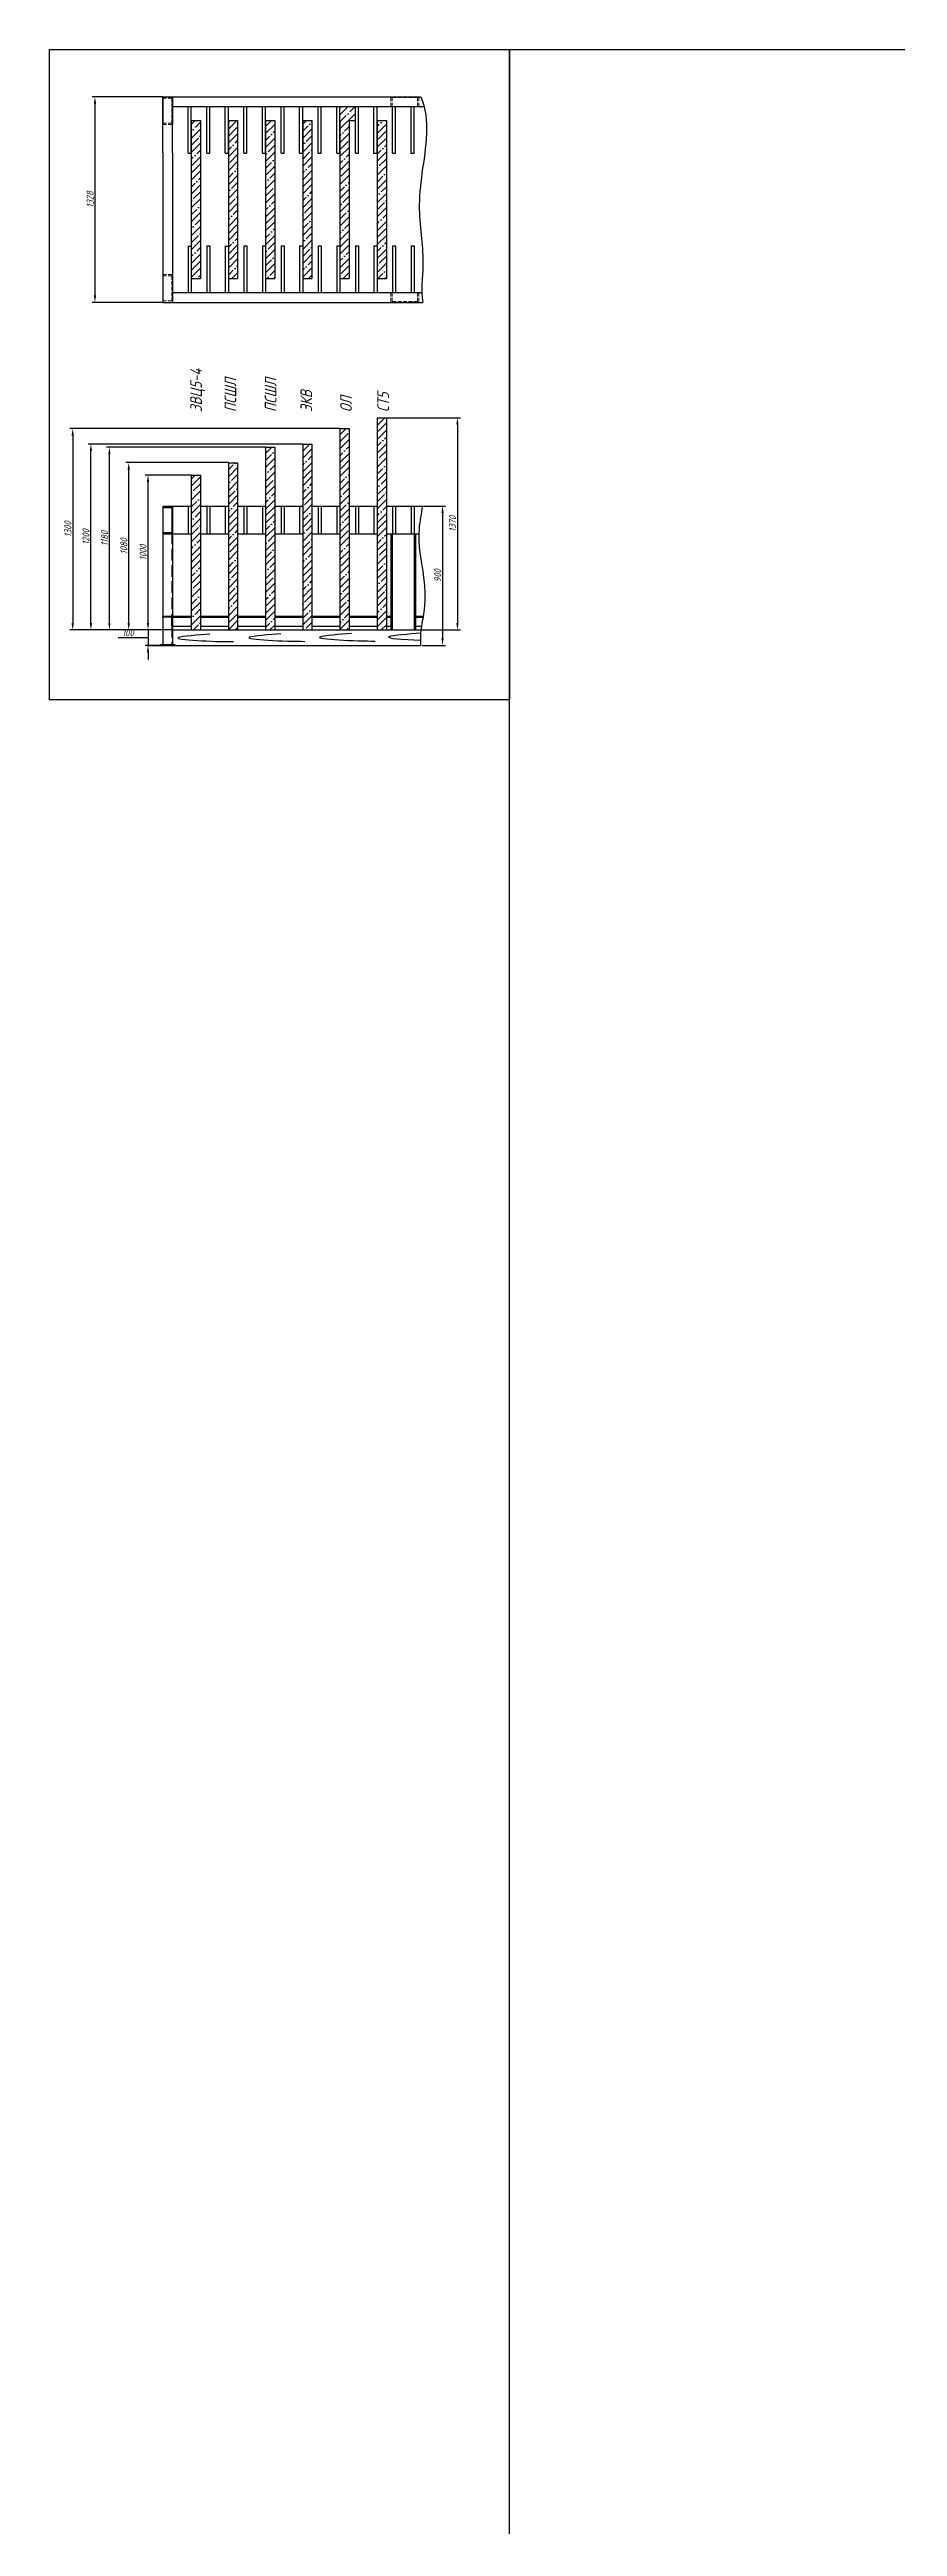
# Model space of a CAD drawing. Header units: millimetres. Extents: x -80926 to 207199, y -554506 to -32322.
# Drawn here: x -51678 to -46203, y -122489 to -106495 of the extents above; entities that cross this region are included whole.
import ezdxf

# ---------------------------------------------------------------- set-up
doc = ezdxf.new("R2010")
doc.units = ezdxf.units.MM
doc.linetypes.add('GOST2.303 4', pattern=[7, 5, -2, 0])
doc.layers.add('Hidden', color=50, linetype='GOST2.303 4', lineweight=15)
doc.styles.add('GOST 2.304', font='CS_Gost2304.shx', dxfattribs={"oblique": 15})
doc.dimstyles.new('GOST', dxfattribs={"dimscale": 0, "dimtxt": 3, "dimasz": 3, "dimexe": 1.25, "dimexo": 0, "dimtad": 1, "dimtoh": 1, "dimdec": 3, "dimtxsty": 'GOST 2.304', "dimcen": 5, "dimadec": 3, "dimazin": 2, "dimtfac": 0.75, "dimtdec": 4, "dimtmove": 1, "dimatfit": 3, "dimfxl": 0, "dimtolj": 1, "dimarcsym": 0})

# ---------------------------------------------------------------- blocks, each defined once
blk = doc.blocks.new('*D93')
at = {"color": 0, "lineweight": -2}
for p, q in [((-49272, -109443), (-49122, -109443)), ((-49140, -109488), (-49140, -110298)), ((-49272, -110343), (-49122, -110343))]:
    blk.add_line(p, q, dxfattribs=at)
at = {"color": 0}
for points in [[(-49148, -109488), (-49133, -109488), (-49140, -109443)], [(-49148, -110298), (-49133, -110298), (-49140, -110343)]]:
    blk.add_solid(points, dxfattribs=at)
at = {"layer": 'Defpoints', "color": 0}
for p in [(-49272, -109443), (-49272, -110343), (-49140, -110343)]:
    blk.add_point(p, dxfattribs=at)
at = {"color": 0, "insert": (-49172, -109893), "char_height": 45, "attachment_point": 5, "rotation": 90, "style": 'GOST 2.304'}
blk.add_mtext('\\A1;900', dxfattribs=at)
blk = doc.blocks.new('*D94')
at = {"color": 0, "lineweight": -2, "ltscale": 15}
for p, q in [((-50763, -109243), (-51061, -109243)), ((-51042, -110198), (-51042, -109288)), ((-50883, -110243), (-51061, -110243))]:
    blk.add_line(p, q, dxfattribs=at)
at = {"color": 0, "ltscale": 15}
for points in [[(-51050, -109288), (-51035, -109288), (-51042, -109243)], [(-51050, -110198), (-51035, -110198), (-51042, -110243)]]:
    blk.add_solid(points, dxfattribs=at)
at = {"layer": 'Defpoints', "color": 0, "ltscale": 15}
for p in [(-51042, -109243), (-50763, -109243), (-50883, -110243)]:
    blk.add_point(p, dxfattribs=at)
at = {"color": 0, "ltscale": 15, "insert": (-51074, -109743), "char_height": 45, "attachment_point": 5, "rotation": 90, "style": 'GOST 2.304'}
blk.add_mtext('\\A1;1000', dxfattribs=at)
blk = doc.blocks.new('*D95')
at = {"color": 0, "lineweight": -2, "ltscale": 15}
for p, q in [((-51042, -110198), (-51042, -110153)), ((-51111, -110293), (-51234, -110293)), ((-51042, -110293), (-51111, -110293)), ((-50947, -110243), (-51061, -110243)), ((-50962, -110343), (-51061, -110343)), ((-51042, -110243), (-51042, -110343)), ((-51042, -110243), (-51042, -110343)), ((-51042, -110388), (-51042, -110433))]:
    blk.add_line(p, q, dxfattribs=at)
at = {"color": 0, "ltscale": 15}
for points in [[(-51050, -110198), (-51035, -110198), (-51042, -110243)], [(-51050, -110388), (-51035, -110388), (-51042, -110343)]]:
    blk.add_solid(points, dxfattribs=at)
at = {"layer": 'Defpoints', "color": 0, "ltscale": 15}
for p in [(-51042, -110343), (-50962, -110343), (-50947, -110243)]:
    blk.add_point(p, dxfattribs=at)
at = {"color": 0, "ltscale": 15, "insert": (-51172, -110261), "char_height": 45, "attachment_point": 5, "style": 'GOST 2.304'}
blk.add_mtext('\\A1;100', dxfattribs=at)
blk = doc.blocks.new('*D96')
at = {"color": 0, "lineweight": -2, "ltscale": 15}
for p, q in [((-50523, -109163), (-51185, -109163)), ((-51167, -109208), (-51167, -110198)), ((-50947, -110243), (-51185, -110243))]:
    blk.add_line(p, q, dxfattribs=at)
at = {"color": 0, "ltscale": 15}
for points in [[(-51174, -109208), (-51159, -109208), (-51167, -109163)], [(-51174, -110198), (-51159, -110198), (-51167, -110243)]]:
    blk.add_solid(points, dxfattribs=at)
at = {"layer": 'Defpoints', "color": 0, "ltscale": 15}
for p in [(-50523, -109163), (-51167, -110243), (-50947, -110243)]:
    blk.add_point(p, dxfattribs=at)
at = {"color": 0, "ltscale": 15, "insert": (-51198, -109703), "char_height": 45, "attachment_point": 5, "rotation": 90, "style": 'GOST 2.304'}
blk.add_mtext('\\A1;1080', dxfattribs=at)
blk = doc.blocks.new('*D97')
at = {"color": 0, "lineweight": -2, "ltscale": 15}
for p, q in [((-50283, -109063), (-51310, -109063)), ((-51291, -110198), (-51291, -109108)), ((-50947, -110243), (-51310, -110243))]:
    blk.add_line(p, q, dxfattribs=at)
at = {"color": 0, "ltscale": 15}
for points in [[(-51299, -109108), (-51284, -109108), (-51291, -109063)], [(-51299, -110198), (-51284, -110198), (-51291, -110243)]]:
    blk.add_solid(points, dxfattribs=at)
at = {"layer": 'Defpoints', "color": 0, "ltscale": 15}
for p in [(-51291, -109063), (-50283, -109063), (-50947, -110243)]:
    blk.add_point(p, dxfattribs=at)
at = {"color": 0, "ltscale": 15, "insert": (-51323, -109653), "char_height": 45, "attachment_point": 5, "rotation": 90, "style": 'GOST 2.304'}
blk.add_mtext('\\A1;1180', dxfattribs=at)
blk = doc.blocks.new('*D98')
at = {"color": 0, "lineweight": -2, "ltscale": 15}
for p, q in [((-50043, -109043), (-51429, -109043)), ((-51411, -110198), (-51411, -109088)), ((-51042, -110243), (-51429, -110243))]:
    blk.add_line(p, q, dxfattribs=at)
at = {"color": 0, "ltscale": 15}
for points in [[(-51418, -109088), (-51403, -109088), (-51411, -109043)], [(-51418, -110198), (-51403, -110198), (-51411, -110243)]]:
    blk.add_solid(points, dxfattribs=at)
at = {"layer": 'Defpoints', "color": 0, "ltscale": 15}
for p in [(-51411, -109043), (-50043, -109043), (-51042, -110243)]:
    blk.add_point(p, dxfattribs=at)
at = {"color": 0, "ltscale": 15, "insert": (-51443, -109643), "char_height": 45, "attachment_point": 5, "rotation": 90, "style": 'GOST 2.304'}
blk.add_mtext('\\A1;1200', dxfattribs=at)
blk = doc.blocks.new('*D99')
at = {"color": 0, "lineweight": -2, "ltscale": 15}
for p, q in [((-49803, -108943), (-51547, -108943)), ((-51528, -108988), (-51528, -110198)), ((-50947, -110243), (-51547, -110243))]:
    blk.add_line(p, q, dxfattribs=at)
at = {"color": 0, "ltscale": 15}
for points in [[(-51536, -108988), (-51521, -108988), (-51528, -108943)], [(-51536, -110198), (-51521, -110198), (-51528, -110243)]]:
    blk.add_solid(points, dxfattribs=at)
at = {"layer": 'Defpoints', "color": 0, "ltscale": 15}
for p in [(-49803, -108943), (-51528, -110243), (-50947, -110243)]:
    blk.add_point(p, dxfattribs=at)
at = {"color": 0, "ltscale": 15, "insert": (-51560, -109593), "char_height": 45, "attachment_point": 5, "rotation": 90, "style": 'GOST 2.304'}
blk.add_mtext('\\A1;1300', dxfattribs=at)
blk = doc.blocks.new('*D100')
at = {"color": 0, "lineweight": -2, "ltscale": 15}
for p, q in [((-49503, -108873), (-49025, -108873)), ((-49044, -108918), (-49044, -110198)), ((-49281, -110243), (-49025, -110243))]:
    blk.add_line(p, q, dxfattribs=at)
at = {"color": 0, "ltscale": 15}
for points in [[(-49052, -108918), (-49037, -108918), (-49044, -108873)], [(-49052, -110198), (-49037, -110198), (-49044, -110243)]]:
    blk.add_solid(points, dxfattribs=at)
at = {"layer": 'Defpoints', "color": 0, "ltscale": 15}
for p in [(-49503, -108873), (-49281, -110243), (-49044, -110243)]:
    blk.add_point(p, dxfattribs=at)
at = {"color": 0, "ltscale": 15, "insert": (-49076, -109558), "char_height": 45, "attachment_point": 5, "rotation": 90, "style": 'GOST 2.304'}
blk.add_mtext('\\A1;1370', dxfattribs=at)
blk = doc.blocks.new('*D101')
at = {"color": 0, "lineweight": -2, "ltscale": 15}
for p, q in [((-50947, -106800), (-51403, -106800)), ((-51385, -106845), (-51385, -108083)), ((-50947, -108128), (-51403, -108128))]:
    blk.add_line(p, q, dxfattribs=at)
at = {"color": 0, "ltscale": 15}
for points in [[(-51392, -106845), (-51377, -106845), (-51385, -106800)], [(-51392, -108083), (-51377, -108083), (-51385, -108128)]]:
    blk.add_solid(points, dxfattribs=at)
at = {"layer": 'Defpoints', "color": 0, "ltscale": 15}
for p in [(-50947, -106800), (-51385, -108128), (-50947, -108128)]:
    blk.add_point(p, dxfattribs=at)
at = {"color": 0, "ltscale": 15, "insert": (-51416, -107464), "char_height": 45, "attachment_point": 5, "rotation": 90, "style": 'GOST 2.304'}
blk.add_mtext('\\A1;1328', dxfattribs=at)

msp = doc.modelspace()

# ---------------------------------------------------------------- hatches: boundary and pattern name
at = {"ltscale": 15}
h = msp.add_hatch(dxfattribs=at)
h.set_pattern_fill('ANSI35', color=256, scale=10, style=0)
h.paths.add_polyline_path([(-50703.2863, -106954.0821), (-50763.2863, -106954.0821), (-50763.2863, -107954.0821), (-50763.2863, -107974.0821), (-50703.2863, -107974.0821)])
h.paths.add_polyline_path([(-50223.2863, -106954.0821), (-50283.2863, -106954.0821), (-50283.2863, -107954.0821), (-50283.2863, -107974.0821), (-50223.2863, -107974.0821)])
h.paths.add_polyline_path([(-49983.2863, -106954.0821), (-50043.2863, -106954.0821), (-50043.2863, -107954.0821), (-50043.2863, -107974.0821), (-49983.2863, -107974.0821)])
h.paths.add_polyline_path([(-49743.2863, -106954.0821), (-49703.2863, -106954.0821), (-49703.2863, -106864.0821), (-49803.2863, -106864.0821), (-49803.2863, -107165.2882), (-49803.2863, -107954.0821), (-49803.2863, -107974.0821), (-49743.2863, -107974.0821)])
h.paths.add_polyline_path([(-49503.2863, -106954.0821), (-49563.2863, -106954.0821), (-49563.2863, -107954.0821), (-49563.2863, -107974.0821), (-49503.2863, -107974.0821)])
h.paths.add_polyline_path([(-50463.2863, -109163.1809), (-50523.2863, -109163.1809), (-50523.2863, -110243.1809), (-50463.2863, -110243.1809)])
h.paths.add_polyline_path([(-50223.2863, -109063.1809), (-50283.2863, -109063.1809), (-50283.2863, -110243.1809), (-50223.2863, -110243.1809)])
h.paths.add_polyline_path([(-49983.2863, -109043.1809), (-50043.2863, -109043.1809), (-50043.2863, -110243.1809), (-49983.2863, -110243.1809)])
h.paths.add_polyline_path([(-49743.2863, -108943.1809), (-49803.2863, -108943.1809), (-49803.2863, -110243.1809), (-49743.2863, -110243.1809)])
h.paths.add_polyline_path([(-49503.2863, -108873.1809), (-49563.2863, -108873.1809), (-49563.2863, -110243.1809), (-49503.2863, -110243.1809)])
h.paths.add_polyline_path([(-50703.2863, -109243.1809), (-50763.2863, -109243.1809), (-50763.2863, -110243.1809), (-50703.2863, -110243.1809)])
h.paths.add_polyline_path([(-50463.2863, -106954.0821), (-50523.2863, -106954.0821), (-50523.2863, -107974.0821), (-50463.2863, -107974.0821)])
h = msp.add_hatch(dxfattribs=at)
h.set_pattern_fill('ANSI31', color=256, scale=3, style=0)
h.set_pattern_definition([(45, (19496.159, 10667.958), (-6.7351921, 6.7351921), [])])
h.paths.add_polyline_path([(-50883.2863, -109623.1809), (-50883.2863, -109443.1809), (-50947.2863, -109443.1809), (-50947.2863, -109452.1809), (-50889.2863, -109452.1809), (-50889.2863, -109614.1809), (-50947.2863, -109614.1809), (-50947.2863, -109623.1809)])
h = msp.add_hatch(dxfattribs=at)
h.set_pattern_fill('ANSI31', color=256, scale=3, angle=90, style=0)
h.set_pattern_definition([(135, (19496.159, 10667.958), (-6.7351921, -6.7351921), [])])
h.paths.add_polyline_path([(-50946.2863, -110154.1809), (-50946.2863, -110160.1809), (-50889.2863, -110160.1809), (-50889.2863, -110217.1809), (-50883.2863, -110217.1809), (-50883.2863, -110174.1809), (-50883.2863, -110154.1809)])

# ---------------------------------------------------------------- linework, layer by layer
for p, q in [((-48707.861, -106495.4612), (5892.139, -106495.4612)), ((-48707.861, -145105.4612), (-48707.861, -106495.4612)), ((-50947.2863, -106800.0821), (-49280.0514, -106800.0821)), ((-50947.2863, -107163.479), (-50947.2863, -106800.0821)), ((-50947.2863, -106800.0821), (-50883.2863, -106800.0821)), ((-50947.2863, -106800.0821), (-50947.2863, -106980.0821)), ((-50883.2863, -107163.479), (-50883.2863, -106800.0821)), ((-50883.2863, -106800.0821), (-50883.2863, -106980.0821)), ((-49474.0998, -106800.0821), (-49294.0998, -106800.0821)), ((-50883.2863, -106864.0821), (-49260.9714, -106864.0821)), ((-50783.2863, -107164.6851), (-50783.2863, -106864.6851)), ((-50763.2863, -107164.6851), (-50763.2863, -106864.6851)), ((-50763.2863, -106954.0821), (-50703.2863, -106954.0821)), ((-50763.2863, -106954.0821), (-50763.2863, -107954.0821)), ((-50703.2863, -106954.0821), (-50703.2863, -107974.0821)), ((-50663.2863, -107165.2882), (-50663.2863, -106865.2882)), ((-50643.2863, -107165.2882), (-50643.2863, -106865.2882)), ((-50543.2863, -107164.6851), (-50543.2863, -106864.6851)), ((-50523.2863, -107164.6851), (-50523.2863, -106864.6851)), ((-50523.2863, -106954.0821), (-50523.2863, -107954.0821)), ((-50523.2863, -106954.0821), (-50463.2863, -106954.0821)), ((-50463.2863, -106954.0821), (-50463.2863, -107974.0821)), ((-50423.2863, -107165.2882), (-50423.2863, -106865.2882)), ((-50403.2863, -107165.2882), (-50403.2863, -106865.2882)), ((-50303.2863, -107165.2882), (-50303.2863, -106865.2882)), ((-50283.2863, -107165.2882), (-50283.2863, -106865.2882)), ((-50283.2863, -106954.0821), (-50283.2863, -107954.0821)), ((-50283.2863, -106954.0821), (-50223.2863, -106954.0821)), ((-50223.2863, -106954.0821), (-50223.2863, -107974.0821)), ((-50183.2863, -107165.2882), (-50183.2863, -106865.2882)), ((-50163.2863, -107165.2882), (-50163.2863, -106865.2882)), ((-50063.2863, -107165.2882), (-50063.2863, -106865.2882)), ((-50043.2863, -107165.2882), (-50043.2863, -106865.2882)), ((-50043.2863, -106954.0821), (-50043.2863, -107954.0821)), ((-50043.2863, -106954.0821), (-49983.2863, -106954.0821)), ((-49983.2863, -106954.0821), (-49983.2863, -107974.0821)), ((-49943.2863, -107165.8912), (-49943.2863, -106865.8912)), ((-49923.2863, -107165.8912), (-49923.2863, -106865.8912)), ((-49823.2863, -107165.2882), (-49823.2863, -106865.2882)), ((-49803.2863, -107165.2882), (-49803.2863, -106865.2882)), ((-49803.2863, -106954.0821), (-49803.2863, -107954.0821)), ((-49743.2863, -106954.0821), (-49743.2863, -107974.0821)), ((-49743.2863, -106954.0821), (-49703.2863, -106954.0821)), ((-49703.2863, -107165.2882), (-49703.2863, -106865.2882)), ((-49683.2863, -107165.2882), (-49683.2863, -106865.2882)), ((-49583.2863, -107165.8912), (-49583.2863, -106865.8912)), ((-49563.2863, -107165.8912), (-49563.2863, -106865.8912)), ((-49563.2863, -106954.0821), (-49563.2863, -107954.0821)), ((-49563.2863, -106954.0821), (-49503.2863, -106954.0821)), ((-49503.2863, -106954.0821), (-49503.2863, -107974.0821)), ((-49474.0998, -106864.0821), (-49294.0998, -106864.0821)), ((-49463.2863, -107165.2882), (-49463.2863, -106865.2882)), ((-49443.2863, -107165.2882), (-49443.2863, -106865.2882)), ((-49343.2863, -107165.8912), (-49343.2863, -106865.8912)), ((-49323.2863, -107165.8912), (-49323.2863, -106865.8912)), ((-50947.2863, -107163.479), (-50947.2863, -108128.0821)), ((-50883.2863, -107163.479), (-50883.2863, -108128.0821)), ((-50783.2863, -107164.0821), (-50763.2863, -107164.0821)), ((-50663.2863, -107164.6851), (-50643.2863, -107164.6851)), ((-50543.2863, -107164.0821), (-50523.2863, -107164.0821)), ((-50423.2863, -107164.6851), (-50403.2863, -107164.6851)), ((-50303.2863, -107164.6851), (-50283.2863, -107164.6851)), ((-50183.2863, -107164.6851), (-50163.2863, -107164.6851)), ((-50063.2863, -107164.6851), (-50043.2863, -107164.6851)), ((-49943.2863, -107165.2882), (-49923.2863, -107165.2882)), ((-49823.2863, -107164.6851), (-49803.2863, -107164.6851)), ((-49703.2863, -107164.6851), (-49683.2863, -107164.6851)), ((-49583.2863, -107165.2882), (-49563.2863, -107165.2882)), ((-49463.2863, -107164.6851), (-49443.2863, -107164.6851)), ((-49343.2863, -107165.2882), (-49323.2863, -107165.2882)), ((-50783.2863, -107763.479), (-50783.2863, -108063.479)), ((-50783.2863, -107764.0821), (-50763.2863, -107764.0821)), ((-50763.2863, -107763.479), (-50763.2863, -108063.479)), ((-50663.2863, -107762.876), (-50663.2863, -108062.876)), ((-50663.2863, -107763.479), (-50643.2863, -107763.479)), ((-50643.2863, -107762.876), (-50643.2863, -108062.876)), ((-50543.2863, -107763.479), (-50543.2863, -108063.479)), ((-50543.2863, -107764.0821), (-50523.2863, -107764.0821)), ((-50523.2863, -107763.479), (-50523.2863, -108063.479)), ((-50423.2863, -107762.876), (-50423.2863, -108062.876)), ((-50423.2863, -107763.479), (-50403.2863, -107763.479)), ((-50403.2863, -107762.876), (-50403.2863, -108062.876)), ((-50303.2863, -107762.876), (-50303.2863, -108062.876)), ((-50303.2863, -107763.479), (-50283.2863, -107763.479)), ((-50283.2863, -107762.876), (-50283.2863, -108062.876)), ((-50183.2863, -107762.876), (-50183.2863, -108062.876)), ((-50183.2863, -107763.479), (-50163.2863, -107763.479)), ((-50163.2863, -107762.876), (-50163.2863, -108062.876)), ((-50063.2863, -107762.876), (-50063.2863, -108062.876)), ((-50063.2863, -107763.479), (-50043.2863, -107763.479)), ((-50043.2863, -107762.876), (-50043.2863, -108062.876)), ((-49943.2863, -107762.273), (-49943.2863, -108062.273)), ((-49943.2863, -107762.876), (-49923.2863, -107762.876)), ((-49923.2863, -107762.273), (-49923.2863, -108062.273)), ((-49823.2863, -107762.876), (-49823.2863, -108062.876)), ((-49823.2863, -107763.479), (-49803.2863, -107763.479)), ((-49803.2863, -107762.876), (-49803.2863, -108062.876)), ((-49703.2863, -107762.876), (-49703.2863, -108062.876)), ((-49703.2863, -107763.479), (-49683.2863, -107763.479)), ((-49683.2863, -107762.876), (-49683.2863, -108062.876)), ((-49583.2863, -107762.273), (-49583.2863, -108062.273)), ((-49583.2863, -107762.876), (-49563.2863, -107762.876)), ((-49563.2863, -107762.273), (-49563.2863, -108062.273)), ((-49463.2863, -107762.876), (-49463.2863, -108062.876)), ((-49463.2863, -107763.479), (-49443.2863, -107763.479)), ((-49443.2863, -107762.876), (-49443.2863, -108062.876)), ((-49343.2863, -107762.273), (-49343.2863, -108062.273)), ((-49343.2863, -107762.876), (-49323.2863, -107762.876)), ((-49323.2863, -107762.273), (-49323.2863, -108062.273)), ((-50883.2863, -108064.0821), (-49273.8072, -108064.0821)), ((-50763.2863, -107974.0821), (-50703.2863, -107974.0821)), ((-50523.2863, -107974.0821), (-50463.2863, -107974.0821)), ((-50283.2863, -107974.0821), (-50223.2863, -107974.0821)), ((-50043.2863, -107974.0821), (-49983.2863, -107974.0821)), ((-49803.2863, -107974.0821), (-49743.2863, -107974.0821)), ((-49563.2863, -107974.0821), (-49503.2863, -107974.0821)), ((-50947.2863, -108128.0821), (-49267.4417, -108128.0821)), ((-49563.2863, -108873.1809), (-49563.2863, -110243.1809)), ((-49563.2863, -108873.1809), (-49503.2863, -108873.1809)), ((-49503.2863, -108873.1809), (-49503.2863, -110243.1809)), ((-50283.2863, -109063.1809), (-50283.2863, -110243.1809)), ((-50283.2863, -109063.1809), (-50223.2863, -109063.1809)), ((-50223.2863, -109063.1809), (-50223.2863, -110243.1809)), ((-50043.2863, -109043.1809), (-50043.2863, -110243.1809)), ((-50043.2863, -109043.1809), (-49983.2863, -109043.1809)), ((-49983.2863, -109043.1809), (-49983.2863, -110243.1809)), ((-49803.2863, -108943.1809), (-49743.2863, -108943.1809)), ((-49803.2863, -108943.1809), (-49803.2863, -110243.1809)), ((-49743.2863, -108943.1809), (-49743.2863, -110243.1809)), ((-50523.2863, -109163.1809), (-50523.2863, -110243.1809)), ((-50523.2863, -109163.1809), (-50463.2863, -109163.1809)), ((-50463.2863, -109163.1809), (-50463.2863, -110243.1809)), ((-50763.2863, -109243.1809), (-50763.2863, -110243.1809)), ((-50763.2863, -109243.1809), (-50703.2863, -109243.1809)), ((-50703.2863, -109243.1809), (-50703.2863, -110243.1809)), ((-50947.2863, -109443.1809), (-50947.2863, -110337.1809)), ((-50947.2863, -109443.1809), (-50763.2863, -109443.1809)), ((-50947.2863, -109443.1809), (-50947.2863, -110337.1809)), ((-50947.2863, -109452.1809), (-50889.2863, -109452.1809)), ((-50889.2863, -109452.1809), (-50889.2863, -109614.1809)), ((-50883.2863, -109443.1809), (-50883.2863, -109623.1809)), ((-50783.2863, -109443.1809), (-50783.2863, -109622.5779)), ((-50703.2863, -109443.1809), (-50643.2863, -109443.1809)), ((-50663.2863, -109443.1809), (-50663.2863, -109623.1809)), ((-50643.2863, -109443.1809), (-50643.2863, -109621.9748)), ((-50643.2863, -109443.1809), (-50523.2863, -109443.1809)), ((-50543.2863, -109443.1809), (-50543.2863, -109622.5779)), ((-50523.2863, -109443.1809), (-50523.2863, -109622.5779)), ((-50463.2863, -109443.1809), (-50283.2863, -109443.1809)), ((-50423.2863, -109443.1809), (-50423.2863, -109621.9748)), ((-50403.2863, -109443.1809), (-50403.2863, -109621.9748)), ((-50303.2863, -109443.1809), (-50303.2863, -109621.9748)), ((-50283.2863, -109443.1809), (-50283.2863, -109621.9748)), ((-50223.2863, -109443.1809), (-50043.2863, -109443.1809)), ((-50183.2863, -109443.1809), (-50183.2863, -109621.9748)), ((-50163.2863, -109443.1809), (-50163.2863, -109621.9748)), ((-50063.2863, -109443.1809), (-50063.2863, -109621.9748)), ((-50043.2863, -109443.1809), (-50043.2863, -109621.9748)), ((-49983.2863, -109443.1809), (-49803.2863, -109443.1809)), ((-49943.2863, -109443.1809), (-49943.2863, -109621.3718)), ((-49923.2863, -109443.1809), (-49923.2863, -109621.3718)), ((-49823.2863, -109443.1809), (-49823.2863, -109621.9748)), ((-49803.2863, -109443.1809), (-49803.2863, -109621.9748)), ((-49743.2863, -109443.1809), (-49563.2863, -109443.1809)), ((-49703.2863, -109443.1809), (-49703.2863, -109621.9748)), ((-49683.2863, -109443.1809), (-49683.2863, -109621.9748)), ((-49583.2863, -109443.1809), (-49583.2863, -109621.3718)), ((-49563.2863, -109443.1809), (-49563.2863, -109621.3718)), ((-49503.2863, -109443.1809), (-49271.9343, -109443.1809)), ((-49463.2863, -109443.1809), (-49463.2863, -109621.9748)), ((-49443.2863, -109443.1809), (-49443.2863, -109621.9748)), ((-49343.2863, -109443.1809), (-49343.2863, -109621.3718)), ((-49323.2863, -109443.1809), (-49323.2863, -109621.3718)), ((-50947.2863, -109614.1809), (-50889.2863, -109614.1809)), ((-50947.2863, -109623.1809), (-50763.2863, -109623.1809)), ((-50883.2863, -109623.1809), (-50883.2863, -110337.1809)), ((-50703.2863, -109623.1809), (-50643.2863, -109623.1809)), ((-50649.4442, -109623.1809), (-50523.2863, -109623.1809)), ((-50463.2863, -109623.1809), (-50283.2863, -109623.1809)), ((-50223.2863, -109623.1809), (-50043.2863, -109623.1809)), ((-49983.2863, -109623.1809), (-49803.2863, -109623.1809)), ((-49743.2863, -109623.1809), (-49563.2863, -109623.1809)), ((-49503.2863, -109623.1809), (-49292.2005, -109623.1809)), ((-50946.2863, -110154.1809), (-50883.2863, -110154.1809)), ((-50946.2863, -110160.1809), (-50946.2863, -110154.1809)), ((-50946.2863, -110154.1809), (-50883.2863, -110154.1809)), ((-50889.2863, -110160.1809), (-50946.2863, -110160.1809)), ((-50889.2863, -110217.1809), (-50889.2863, -110160.1809)), ((-50883.2863, -110174.1809), (-50883.2863, -110237.1809)), ((-51045.5411, -110343.1809), (-49282.5536, -110343.1809)), ((-50962.2863, -110337.1809), (-50868.2863, -110337.1809)), ((-50962.2863, -110337.1809), (-50962.2863, -110343.1809)), ((-50883.2863, -110217.1809), (-50889.2863, -110217.1809)), ((-50883.2863, -110243.1809), (-49280.7725, -110243.1809)), ((-50868.2863, -110337.1809), (-50868.2863, -110343.1809))]:
    msp.add_line(p, q)
for p, q in [((-49474.0998, -109623.1809), (-49474.0998, -110243.1809)), ((-49465.0998, -109623.1809), (-49465.0998, -110243.1809)), ((-49323.0998, -109623.1809), (-49323.0998, -110243.1809)), ((-49314.0998, -109623.1809), (-49314.0998, -110243.1809)), ((-50883.2863, -110154.1809), (-50763.2863, -110154.1809)), ((-50883.2863, -110160.1809), (-50763.2863, -110160.1809)), ((-50703.2863, -110154.1809), (-50523.2863, -110154.1809)), ((-50703.2863, -110160.1809), (-50523.2863, -110160.1809)), ((-50463.2863, -110154.1809), (-50283.2863, -110154.1809)), ((-50463.2863, -110160.1809), (-50283.2863, -110160.1809)), ((-50223.2863, -110154.1809), (-50043.2863, -110154.1809)), ((-50223.2863, -110160.1809), (-50043.2863, -110160.1809)), ((-49983.2863, -110154.1809), (-49803.2863, -110154.1809)), ((-49983.2863, -110160.1809), (-49803.2863, -110160.1809)), ((-49743.2863, -110154.1809), (-49563.2863, -110154.1809)), ((-49743.2863, -110160.1809), (-49563.2863, -110160.1809)), ((-49503.2863, -110154.1809), (-49474.0998, -110154.1809)), ((-49503.2863, -110160.1809), (-49474.0998, -110160.1809)), ((-49314.0998, -110154.1809), (-49265.5756, -110154.1809)), ((-49314.0998, -110160.1809), (-49266.7731, -110160.1809)), ((-50883.2863, -110218.0669), (-50763.2863, -110218.0669)), ((-50703.2863, -110218.0669), (-50523.2863, -110218.0669)), ((-50463.2863, -110218.0669), (-50283.2863, -110218.0669)), ((-50223.2863, -110218.0669), (-50043.2863, -110218.0669)), ((-49983.2863, -110218.0669), (-49803.2863, -110218.0669)), ((-49743.2863, -110218.0669), (-49563.2863, -110218.0669)), ((-49503.2863, -110218.0669), (-49474.0998, -110218.0669)), ((-49314.0998, -110218.0669), (-49277.4388, -110218.0669))]:
    msp.add_line(p, q, dxfattribs=at)
msp.add_lwpolyline([(-51677.861, -106495.4612), (-48707.861, -106495.4612), (-48707.861, -110695.4612), (-51677.861, -110695.4612)], close=True, dxfattribs=at)
for points, start_tangent, end_tangent in [([(-49280.0514, -106800.0821), (-49273.091, -107292.508), (-49290.4166, -107526.5345), (-49275.7545, -107714.5337), (-49267.4417, -107888.9923), (-49267.4417, -108128.0821)], (0.3876748598, -0.9217961831), (0.1921373282, -0.9813680488)), ([(-49271.9343, -109443.1809), (-49292.2678, -109587.9862), (-49262.6519, -109904.2089), (-49262.8619, -110140.4557), (-49282.5536, -110264.3977), (-49282.5536, -110343.1809)], (-0.073753453, -0.9972765054), (0.0126704447, -0.9999197267)), ([(-50643.4448, -110269.933), (-50847.2543, -110292.7944), (-50489.5473, -110318.7739)], (-0.9973045217, -0.0733736398), (1, 0)), ([(-50184.4032, -110267.9353), (-50388.2126, -110290.7967), (-50030.5057, -110316.7762)], (-0.9973045217, -0.0733736398), (1, 0)), ([(-49728.2489, -110266.1236), (-49932.0583, -110288.9851), (-49574.3514, -110314.9645)], (-0.9973045217, -0.0733736398), (1, 0))]:
    msp.add_spline(points, degree=3, dxfattribs=dict(start_tangent=start_tangent, end_tangent=end_tangent))
msp.add_open_spline([(-49282.5536, -110264.3977), (-49350.7319, -110269.4138), (-49604.0943, -110289.8681), (-49395.7877, -110305.2449), (-49283.1631, -110309.7005)], degree=3, knots=[0, 0, 0, 0, 205.0876198175, 443.1334648276, 443.1334648276, 443.1334648276, 443.1334648276])
at = {"layer": 'Hidden', "ltscale": 5}
for p, q in [((-50947.2863, -106809.0821), (-50889.2863, -106809.0821)), ((-50889.2863, -106809.0821), (-50889.2863, -106971.0821)), ((-49474.0998, -106864.0821), (-49474.0998, -106800.0821)), ((-49465.0998, -106806.0821), (-49303.0998, -106806.0821)), ((-49465.0998, -106864.0821), (-49465.0998, -106806.0821)), ((-49303.0998, -106864.0821), (-49303.0998, -106806.0821)), ((-49294.0998, -106864.0821), (-49294.0998, -106800.0821)), ((-50947.2863, -106971.0821), (-50889.2863, -106971.0821)), ((-50947.2863, -106980.0821), (-50883.2863, -106980.0821)), ((-50947.2863, -107948.0821), (-50883.2863, -107948.0821)), ((-50947.2863, -107957.0821), (-50889.2863, -107957.0821)), ((-50889.2863, -107957.0821), (-50889.2863, -108119.0821)), ((-49474.0998, -108064.0821), (-49474.0998, -108128.0821)), ((-49465.0998, -108064.0821), (-49465.0998, -108122.0821)), ((-49303.0998, -108064.0821), (-49303.0998, -108122.0821)), ((-49294.0998, -108064.0821), (-49294.0998, -108128.0821)), ((-50947.2863, -108119.0821), (-50889.2863, -108119.0821)), ((-49465.0998, -108122.0821), (-49303.0998, -108122.0821))]:
    msp.add_line(p, q, dxfattribs=at)
at = {"layer": 'Hidden', "ltscale": 15}
for p, q in [((-50889.2863, -109614.1809), (-50889.2863, -110154.1809)), ((-50889.2863, -110217.1809), (-50889.2863, -110337.1809))]:
    msp.add_line(p, q, dxfattribs=at)

# ---------------------------------------------------------------- texts
at = {"ltscale": 15, "char_height": 75, "width": 254.393727, "attachment_point": 1, "rotation": 90, "style": 'GOST 2.304'}
for s, insert in [('3ВЦ5-4', (-50769.2994, -108836.3897)), ('ПСШЛ', (-50547.6848, -108836.3897)), ('ПСШЛ', (-50287.7003, -108836.3897)), ('ЭКВ', (-50057.6108, -108836.3897)), ('ОЛ', (-49801.155, -108836.3897)), ('СТ5', (-49561.385, -108836.3897))]:
    msp.add_mtext(s, dxfattribs=dict(at, insert=insert))

# ---------------------------------------------------------------- dimensions: what is measured, and where the dimension line sits
at = {"ltscale": 15}
for base, p1, p2, picture, middle in [((-51384.5196, -108128.0821), (-50947.2863, -106800.0821), (-50947.2863, -108128.0821), '*D101', (-51416.3946, -107464.0821)), ((-49044.0537, -110243.1809), (-49503.2863, -108873.1809), (-49280.7725, -110243.1809), '*D100', (-49075.9287, -109558.1809)), ((-51528.1909, -110243.1809), (-49803.2863, -108943.1809), (-50947.2863, -110243.1809), '*D99', (-51560.0659, -109593.1809)), ((-51410.6596, -109043.1809), (-51042.117, -110243.1809), (-50043.2863, -109043.1809), '*D98', (-51442.5346, -109643.1809)), ((-51291.3262, -109063.1809), (-50947.2863, -110243.1809), (-50283.2863, -109063.1809), '*D97', (-51323.2012, -109653.1809)), ((-51166.5171, -110243.1809), (-50523.2863, -109163.1809), (-50947.2863, -110243.1809), '*D96', (-51198.3921, -109703.1809)), ((-51042.117, -109243.1809), (-50883.2863, -110243.1809), (-50763.2863, -109243.1809), '*D94', (-51073.992, -109743.1809)), ((-51042.117, -110343.1809), (-50947.2863, -110243.1809), (-50962.2863, -110343.1809), '*D95', (-51119.9295, -110261.3059))]:
    dim = msp.add_linear_dim(base=base, p1=p1, p2=p2, angle=90, dimstyle='GOST', override={"dimscale": 15}, dxfattribs=at)
    dim.commit()
    dim.dimension.update_dxf_attribs({"geometry": picture, "text_midpoint": middle})
dim = msp.add_linear_dim(base=(-49140.2991, -110343.1809), p1=(-49271.9343, -109443.1809), p2=(-49271.9343, -110343.1809), angle=90, dimstyle='GOST', override={"dimscale": 15, "dimsah": 1})
dim.commit()
dim.dimension.update_dxf_attribs({"geometry": '*D93', "text_midpoint": (-49172.1741, -109893.1809)})

doc.saveas('drawing.dxf')
